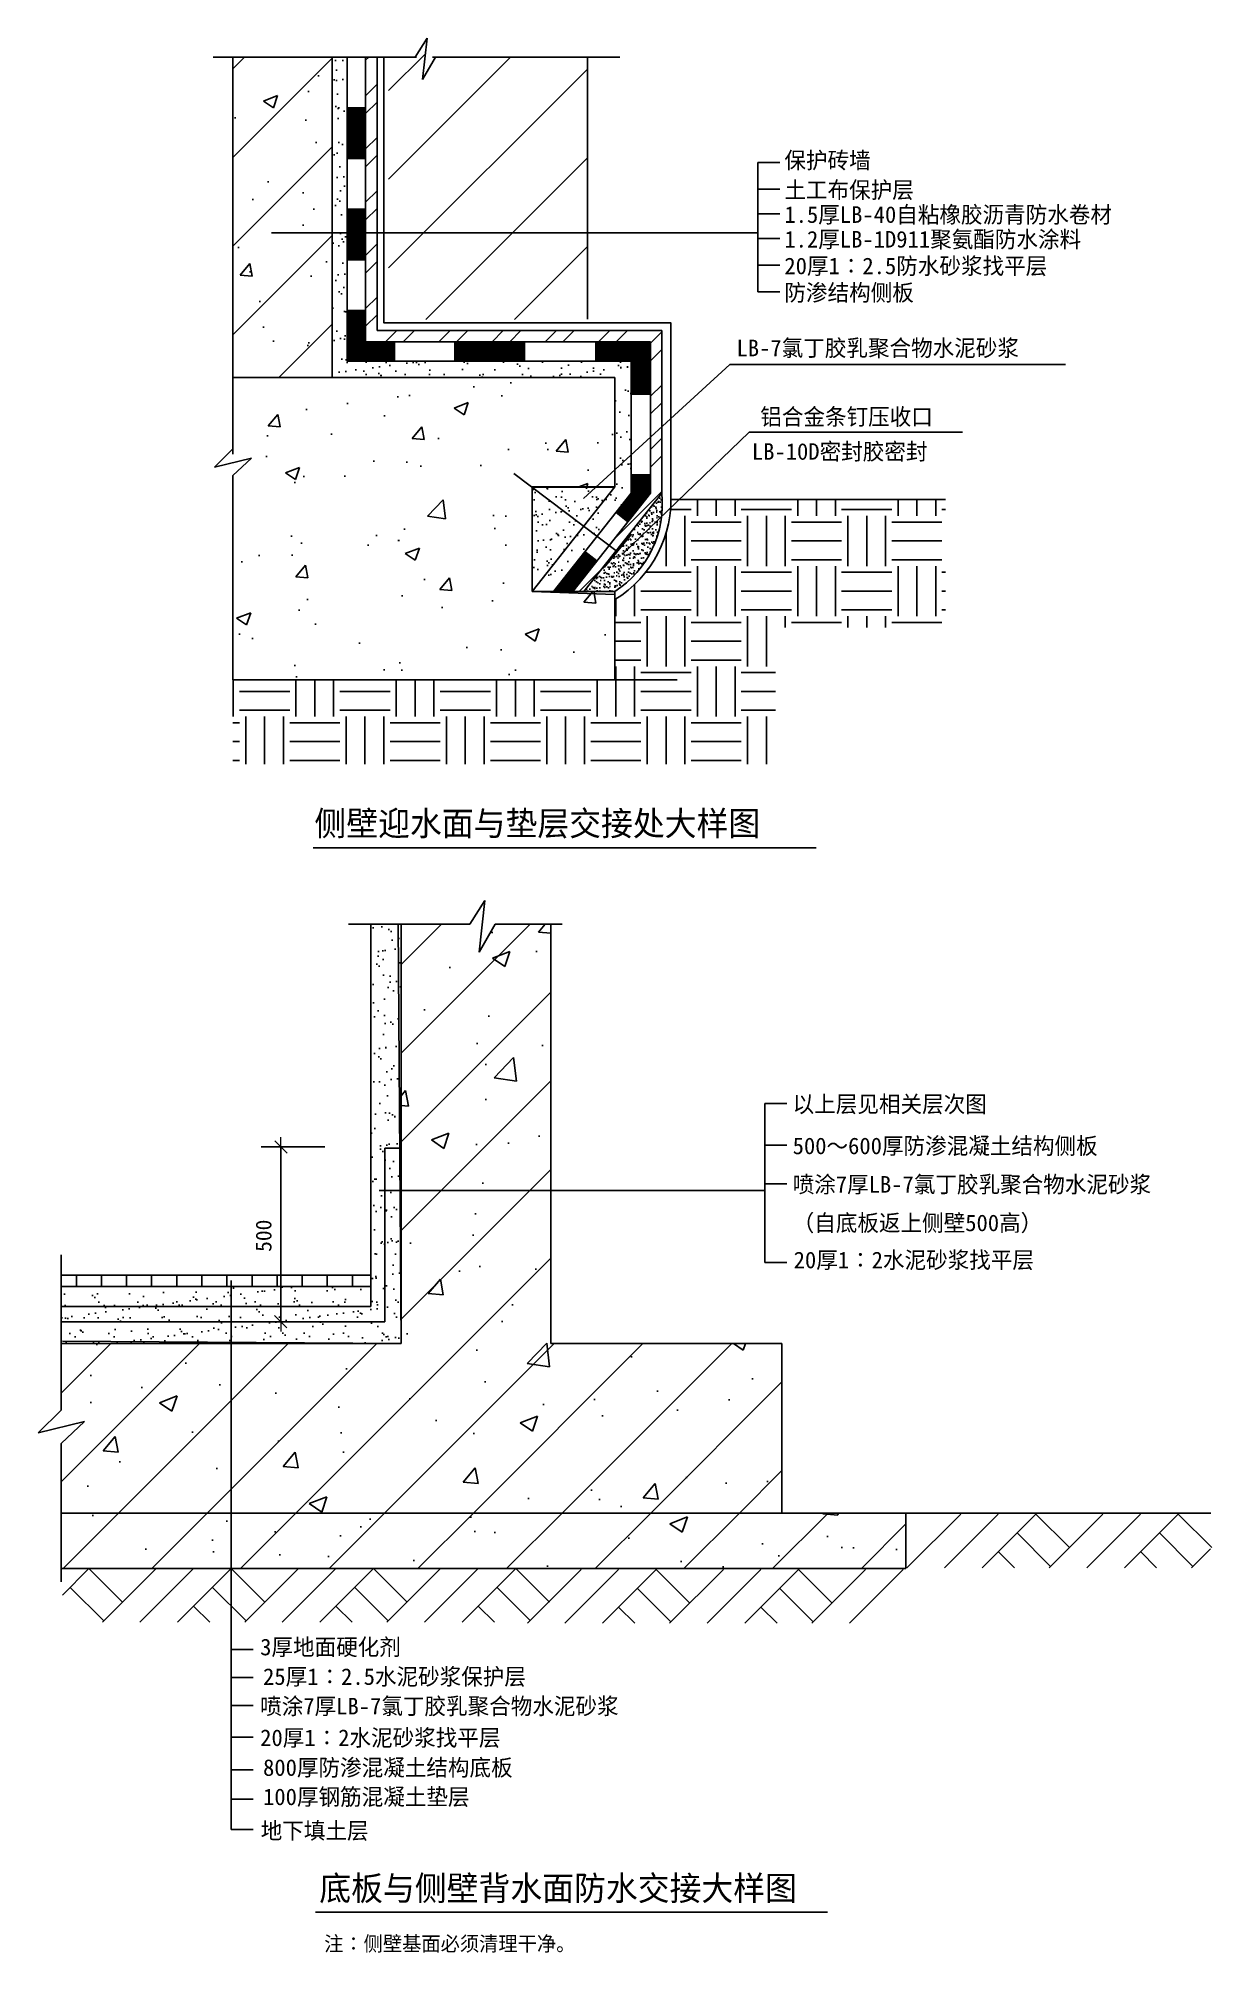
# Model space of a CAD drawing. Header units: metres. Extents: x -2286 to -1098, y 5701 to 7640.
import ezdxf

# ---------------------------------------------------------------- set-up
doc = ezdxf.new("R2010")
doc.units = ezdxf.units.M
for name, color, linetype in [('PUB_HATCH', 7, 'Continuous'), ('填充', 5, 'Continuous'), ('墙体', 7, 'Continuous'), ('材料分层', 1, 'Continuous'), ('标注', 3, 'Continuous')]:
    doc.layers.add(name, color=color, linetype=linetype)

# ---------------------------------------------------------------- blocks, each defined once
blk = doc.blocks.new('_ARCHTICK')
at = {"color": 1, "linetype": 'ByBlock'}
blk.add_lwpolyline([(-0.32, -0.32), (0.31, 0.31)], dxfattribs=at)
at = {"layer": '墙体', "color": 0, "lineweight": 15}
blk.add_line((-0.5, 0), (0.5, 0), dxfattribs=at)

msp = doc.modelspace()

# ---------------------------------------------------------------- hatches: boundary and pattern name
at = {"layer": '填充'}
h = msp.add_hatch(dxfattribs=at)
h.set_pattern_fill('ANSI31', scale=20)
h.paths.add_polyline_path([(-1730.51, 7621), (-1884.28, 7621), (-1897.37, 7598.38), (-1892.85, 7640.22), (-1904.85, 7621), (-1931.76, 7621), (-1931.76, 7445.89), (-1730.51, 7445.89)])
h.paths.add_polyline_path([(-1931.76, 7445.89), (-1931.76, 7355.52), (-1730.51, 7355.52), (-1730.51, 7445.89)])
h = msp.add_hatch(dxfattribs=at)
h.set_pattern_fill('AR-CONC', scale=0.8)
h.paths.add_polyline_path([(-1988.86, 7621), (-2089.41, 7621), (-2089.41, 7296.7), (-1988.86, 7296.7)])
h = msp.add_hatch(dxfattribs=at)
h.set_pattern_fill('ANSI31', scale=20)
h.paths.add_polyline_path([(-1988.86, 7486.4), (-2045.75, 7486.4, -0.96), (-2050.23, 7486.59, -1.04), (-2045.75, 7486.4), (-1988.86, 7486.4), (-1988.86, 7621), (-2089.41, 7621), (-2089.41, 7296.7), (-1988.86, 7296.7)])
h = msp.add_hatch(dxfattribs=at)
h.set_pattern_fill('AR-SAND', scale=0.5)
h.paths.add_polyline_path([(-1973.71, 7445.89), (-1988.86, 7445.89), (-1988.86, 7296.7), (-1702.73, 7296.7), (-1702.73, 7202.85), (-1686.1, 7218.09), (-1686.1, 7313.33), (-1973.71, 7313.33)])
h.paths.add_polyline_path([(-1973.71, 7621), (-1988.86, 7621), (-1988.86, 7445.89), (-1973.71, 7445.89)])
h.paths.add_polyline_path([(-1686.1, 7218.09), (-1702.73, 7202.85), (-1702.73, 7185.78), (-1734.13, 7146.01), (-1720.69, 7135.84), (-1686.1, 7179.64)])
h.paths.add_polyline_path([(-1720.69, 7135.84), (-1734.13, 7146.01), (-1786.33, 7079.9), (-1764.85, 7079.9)])
h = msp.add_hatch(dxfattribs=at)
h.set_pattern_fill('ANSI32', scale=4)
h.paths.add_polyline_path([(-1955.06, 7332.76), (-1666.66, 7332.76), (-1666.66, 7179.64), (-1708.52, 7126.64), (-1701.39, 7121.25), (-1655.29, 7179.64), (-1655.29, 7344.14), (-1943.41, 7344.14), (-1943.41, 7621), (-1955.06, 7621)])
h.paths.add_polyline_path([(-1701.39, 7121.25), (-1708.52, 7126.64), (-1745.42, 7079.9), (-1734.04, 7079.9)])
h = msp.add_hatch(dxfattribs=at)
h.set_pattern_fill('SOLID')
h.paths.add_polyline_path([(-1925.77, 7332.76), (-1955.06, 7332.76), (-1955.06, 7364.61), (-1973.71, 7364.61), (-1973.71, 7313.33), (-1925.77, 7313.33)])
h.paths.add_polyline_path([(-1955.06, 7445.89), (-1973.71, 7445.89), (-1973.71, 7415.89), (-1955.06, 7415.89)])
h.paths.add_polyline_path([(-1955.06, 7467.17), (-1973.71, 7467.17), (-1973.71, 7445.89), (-1955.06, 7445.89)])
h.paths.add_polyline_path([(-1955.06, 7569.73), (-1973.71, 7569.73), (-1973.71, 7518.45), (-1955.06, 7518.45)])
h = msp.add_hatch(dxfattribs=at)
h.set_pattern_fill('SOLID')
h.paths.add_polyline_path([(-1794.15, 7313.33), (-1794.15, 7332.76), (-1864.85, 7332.76), (-1864.85, 7313.33)])
h.paths.add_polyline_path([(-1686.1, 7313.33), (-1686.1, 7279.9), (-1666.66, 7279.9), (-1666.66, 7332.76), (-1721.85, 7332.76), (-1721.85, 7313.33)])
h.paths.add_polyline_path([(-1686.1, 7179.64), (-1701.58, 7160.03), (-1689.61, 7150.58), (-1666.66, 7179.64), (-1666.66, 7197.99), (-1686.1, 7197.99)])
h = msp.add_hatch(dxfattribs=at)
h.set_pattern_fill('AR-CONC', scale=0.8)
h.paths.add_polyline_path([(-2089.41, 7296.7), (-2089.41, 7224.44), (-2107.98, 7205.99), (-2070.62, 7215.04), (-2089.41, 7197.37), (-2089.41, 6990.31), (-1702.73, 6990.31), (-1702.73, 7079.9), (-1786.33, 7079.9), (-1786.33, 7185.76), (-1786.35, 7185.78), (-1702.73, 7185.78), (-1702.73, 7296.7)])
h = msp.add_hatch(dxfattribs=at)
h.set_pattern_fill('AR-SAND', scale=0.15)
h.paths.add_polyline_path([(-1734.04, 7079.9), (-1702.73, 7079.9, 0.28), (-1655.29, 7179.64)])
h = msp.add_hatch(dxfattribs=at)
h.set_pattern_fill('EARTH', scale=8)
h.paths.add_polyline_path([(-1540.03, 7043.46), (-1367.88, 7043.46), (-1367.88, 7172.91), (-1637.81, 7172.91), (-1646.23, 7164.81, -0.24), (-1702.73, 7071.77), (-1702.73, 6990.31), (-2089.41, 6990.31), (-2089.41, 6904.98), (-1540.03, 6904.98)])
h = msp.add_hatch(dxfattribs=at)
h.set_pattern_fill('SOLID')
h.paths.add_polyline_path([(-1721.01, 7110.82), (-1732.98, 7120.27), (-1764.85, 7079.9), (-1745.42, 7079.9)])
h = msp.add_hatch(dxfattribs=at)
h.set_pattern_fill('AR-CONC')
h.paths.add_polyline_path([(-1767.49, 6742.88), (-1823.81, 6742.88), (-1840.17, 6714.59), (-1834.51, 6766.89), (-1849.51, 6742.88), (-1919.05, 6742.88), (-1919.05, 6473.1), (-1767.49, 6473.1)])
h.paths.add_polyline_path([(-1919.05, 6473.1), (-1919.05, 6318.16), (-2091.14, 6318.16), (-2091.14, 6146.43), (-1533.58, 6146.43), (-1533.58, 6318.16), (-1767.49, 6318.16), (-1767.49, 6473.1)])
h.paths.add_polyline_path([(-2091.14, 6318.16), (-2263.23, 6318.16), (-2263.23, 6250.85), (-2286.44, 6227.79), (-2239.74, 6239.1), (-2263.23, 6217.01), (-2263.23, 6146.43), (-2091.14, 6146.43)])
h.paths.add_polyline_path([(-2263.23, 6146.43), (-2263.23, 6090.23), (-2091.14, 6090.23), (-2091.14, 6146.43)])
h.paths.add_polyline_path([(-2091.14, 6146.43), (-2091.14, 6090.23), (-1407.99, 6090.23), (-1407.99, 6146.43)])
h = msp.add_hatch(dxfattribs=at)
h.set_pattern_fill('ANSI31', scale=20)
h.paths.add_polyline_path([(-1767.49, 6742.88), (-1823.81, 6742.88), (-1840.17, 6714.59), (-1834.51, 6766.89), (-1849.51, 6742.88), (-1919.05, 6742.88), (-1919.05, 6511.15), (-1767.49, 6511.15)])
h.paths.add_polyline_path([(-1767.49, 6511.15), (-1919.05, 6511.15), (-1919.05, 6318.16), (-2091.14, 6318.16), (-2091.14, 6146.43), (-1533.58, 6146.43), (-1533.58, 6318.16), (-1767.49, 6318.16)])
h.paths.add_polyline_path([(-2091.14, 6318.16), (-2263.23, 6318.16), (-2263.23, 6250.85), (-2286.44, 6227.79), (-2239.74, 6239.1), (-2263.23, 6217.01), (-2263.23, 6146.43), (-2091.14, 6146.43)])
h = msp.add_hatch(dxfattribs=at)
h.set_pattern_fill('AR-SAND', scale=0.5)
h.paths.add_polyline_path([(-1919.05, 6742.88), (-1949.83, 6742.88), (-1949.83, 6355.64), (-2091.14, 6355.64), (-2091.14, 6349.9, -0.39), (-2089.07, 6347.66, -0.39), (-2091.14, 6345.43), (-2091.14, 6340.16), (-1935.47, 6340.16), (-1935.47, 6473.1), (-1941.45, 6473.1, -1), (-1945.93, 6473.1, -1), (-1941.45, 6473.1), (-1935.47, 6473.1), (-1935.47, 6515.92), (-1919.05, 6515.92)])
h.paths.add_polyline_path([(-2091.14, 6340.16), (-2091.14, 6345.43, -0.44), (-2093.55, 6347.66, -0.44), (-2091.14, 6349.9), (-2091.14, 6355.64), (-2263.23, 6355.64), (-2263.23, 6340.16)])
h = msp.add_hatch(dxfattribs=at)
h.set_pattern_fill('AR-SAND', scale=0.5)
h.paths.add_polyline_path([(-2091.14, 6340.16), (-2091.14, 6332.77, -0.39), (-2089.07, 6330.53, -0.39), (-2091.14, 6328.3), (-2091.14, 6318.16), (-1919.05, 6318.16), (-1919.05, 6473.1), (-1923.3, 6473.1, -1), (-1927.78, 6473.1), (-1935.47, 6473.1), (-1935.47, 6340.16)])
h.paths.add_polyline_path([(-2263.23, 6340.16), (-2263.23, 6318.16), (-2091.14, 6318.16), (-2091.14, 6328.3, -0.44), (-2093.55, 6330.53, -0.44), (-2091.14, 6332.77), (-2091.14, 6340.16)])
h.paths.add_polyline_path([(-1919.05, 6515.92), (-1935.47, 6515.92), (-1935.47, 6473.1), (-1927.78, 6473.1, -1), (-1923.3, 6473.1), (-1919.05, 6473.1)])
h = msp.add_hatch(dxfattribs=at)
h.set_pattern_fill('ZIGZAG', scale=2)
h.paths.add_polyline_path([(-1949.83, 6376.01), (-1949.83, 6387.42), (-2263.23, 6387.42), (-2263.23, 6376.01)])
h = msp.add_hatch(dxfattribs=at)
h.set_pattern_fill('AR-SAND', scale=0.5)
h.paths.add_polyline_path([(-1949.83, 6355.64), (-1949.83, 6376.01), (-2091.14, 6376.01), (-2091.14, 6355.64)])
h.paths.add_polyline_path([(-2091.14, 6355.64), (-2091.14, 6376.01), (-2263.23, 6376.01), (-2263.23, 6355.64)])
h = msp.add_hatch(dxfattribs=at)
h.set_pattern_fill('ANSI31', scale=20)
h.paths.add_polyline_path([(-1407.99, 6146.43), (-2091.14, 6146.43), (-2091.14, 6090.23), (-1407.99, 6090.23)])
h.paths.add_polyline_path([(-2091.14, 6146.43), (-2263.23, 6146.43), (-2263.23, 6090.23), (-2091.14, 6090.23)])
at = {"layer": '墙体'}
h = msp.add_hatch(dxfattribs=at)
h.set_pattern_fill('AR-SAND', scale=0.4)
h.paths.add_polyline_path([(-1733.34, 7147), (-1702.73, 7185.78), (-1785.73, 7185.78)])
h.paths.add_polyline_path([(-1733.34, 7147), (-1785.73, 7185.78), (-1786.33, 7185.78), (-1786.33, 7079.9)])

# ---------------------------------------------------------------- linework, layer by layer
for p, q in [((-1904.85, 7621), (-1892.85, 7640.22)), ((-1892.85, 7640.22), (-1897.37, 7598.38)), ((-1897.37, 7598.38), (-1884.28, 7621)), ((-2089.41, 7224.44), (-2107.98, 7205.99)), ((-2107.98, 7205.99), (-2070.62, 7215.04)), ((-2070.62, 7215.04), (-2089.41, 7197.37)), ((-1849.51, 6742.88), (-1834.51, 6766.89)), ((-1834.51, 6766.89), (-1840.17, 6714.59)), ((-1849.51, 6742.88), (-1972.25, 6742.88)), ((-1919.05, 6742.88), (-1919.05, 6318.16)), ((-1840.17, 6714.59), (-1823.81, 6742.88)), ((-1756.04, 6742.88), (-1823.81, 6742.88)), ((-1767.49, 6318.16), (-1767.49, 6742.88)), ((-2263.23, 6407.95), (-2263.23, 6250.85)), ((-1919.05, 6318.16), (-2263.23, 6318.16)), ((-1533.58, 6318.16), (-1767.49, 6318.16)), ((-1533.58, 6146.43), (-1533.58, 6318.16)), ((-2263.23, 6250.85), (-2286.44, 6227.79)), ((-2286.44, 6227.79), (-2239.74, 6239.1)), ((-2239.74, 6239.1), (-2263.23, 6217.01)), ((-2263.23, 6217.01), (-2263.23, 6076.95)), ((-1407.99, 6146.43), (-2263.23, 6146.43)), ((-1407.99, 6146.43), (-1099.38, 6146.43)), ((-1407.99, 6090.23), (-1407.99, 6146.43)), ((-2263.23, 6090.23), (-1407.99, 6090.23)), ((-2005.88, 5742.24), (-1487.36, 5742.24))]:
    msp.add_line(p, q)
at = {"layer": 'PUB_HATCH'}
for p, q in [((-1407, 6091.11), (-1352.64, 6145.47)), ((-1368.95, 6091.11), (-1314.59, 6145.47)), ((-1330.9, 6091.11), (-1276.54, 6145.47)), ((-1276.54, 6145.47), (-1242.56, 6111.49)), ((-1262.95, 6091.11), (-1208.59, 6145.47)), ((-1224.89, 6091.11), (-1170.53, 6145.47)), ((-1186.84, 6091.11), (-1132.48, 6145.47)), ((-1132.48, 6145.47), (-1098.5, 6111.49)), ((-1295.56, 6126.44), (-1261.59, 6092.47)), ((-1151.51, 6126.44), (-1117.53, 6092.47)), ((-1118.89, 6091.11), (-1099.79, 6110.2)), ((-2262.1, 6063.3), (-2235.16, 6090.24)), ((-2235.16, 6090.24), (-2201.18, 6056.26)), ((-2221.57, 6035.88), (-2167.21, 6090.24)), ((-2183.52, 6035.88), (-2129.16, 6090.24)), ((-2145.46, 6035.88), (-2091.1, 6090.24)), ((-2091.1, 6090.24), (-2057.13, 6056.26)), ((-2077.51, 6035.88), (-2023.15, 6090.24)), ((-2039.46, 6035.88), (-1985.1, 6090.24)), ((-2001.41, 6035.88), (-1947.05, 6090.24)), ((-1947.05, 6090.24), (-1913.07, 6056.26)), ((-1933.45, 6035.88), (-1879.09, 6090.24)), ((-1895.4, 6035.88), (-1841.04, 6090.24)), ((-1857.35, 6035.88), (-1802.99, 6090.24)), ((-1802.99, 6090.24), (-1769.01, 6056.26)), ((-1791.33, 6034.83), (-1736.97, 6089.19)), ((-1753.28, 6034.83), (-1698.91, 6089.19)), ((-1715.22, 6034.83), (-1660.86, 6089.19)), ((-1660.86, 6089.19), (-1626.89, 6055.21)), ((-1647.27, 6034.83), (-1592.91, 6089.19)), ((-1609.22, 6034.83), (-1554.86, 6089.19)), ((-1571.17, 6034.83), (-1516.8, 6089.19)), ((-1516.8, 6089.19), (-1482.83, 6055.21)), ((-1503.21, 6034.83), (-1448.85, 6089.19)), ((-1465.16, 6034.83), (-1410.8, 6089.19)), ((-1314.59, 6107.42), (-1298.28, 6091.11)), ((-1170.53, 6107.42), (-1154.22, 6091.11)), ((-2254.19, 6071.21), (-2220.21, 6037.24)), ((-2110.13, 6071.21), (-2076.15, 6037.24)), ((-1966.07, 6071.21), (-1932.1, 6037.24)), ((-1822.01, 6071.21), (-1788.04, 6037.24)), ((-1679.89, 6070.16), (-1645.91, 6036.19)), ((-1535.83, 6070.16), (-1501.85, 6036.19)), ((-2129.16, 6052.19), (-2112.85, 6035.88)), ((-1985.1, 6052.19), (-1968.79, 6035.88)), ((-1841.04, 6052.19), (-1824.73, 6035.88)), ((-1698.91, 6051.14), (-1682.61, 6034.83)), ((-1554.86, 6051.14), (-1538.55, 6034.83))]:
    msp.add_line(p, q, dxfattribs=at)
at = {"layer": '填充'}
for p, q in [((-1973.71, 7569.73), (-1955.06, 7569.73)), ((-1973.71, 7518.45), (-1955.06, 7518.45)), ((-1973.71, 7467.17), (-1955.06, 7467.17)), ((-1973.71, 7415.89), (-1955.06, 7415.89)), ((-1973.71, 7415.89), (-1955.06, 7415.89)), ((-1973.71, 7364.61), (-1955.06, 7364.61)), ((-1925.77, 7313.33), (-1925.77, 7332.76)), ((-1864.85, 7313.33), (-1864.85, 7332.76)), ((-1794.15, 7313.33), (-1794.15, 7332.76)), ((-1721.85, 7313.33), (-1721.85, 7332.76)), ((-1686.1, 7279.9), (-1666.66, 7279.9)), ((-1686.1, 7197.99), (-1666.66, 7197.99)), ((-1701.58, 7160.03), (-1689.61, 7150.58)), ((-1732.98, 7120.27), (-1721.01, 7110.82)), ((-1919.05, 6318.16), (-1922.13, 6742.79)), ((-1767.49, 6742.79), (-1767.49, 6318.16)), ((-1935.47, 6473.1), (-1935.47, 6515.92)), ((-1919.05, 6515.92), (-1935.47, 6515.92)), ((-2262.01, 6320.58), (-1919.05, 6318.16)), ((-1919.05, 6318.16), (-1919.05, 6318.16)), ((-1767.49, 6318.16), (-1533.58, 6318.16)), ((-1533.58, 6318.16), (-1533.58, 6146.43)), ((-1533.58, 6146.43), (-1407.99, 6146.43))]:
    msp.add_line(p, q, dxfattribs=at)
at = {"layer": '墙体'}
for p, q in [((-1903.65, 7621), (-2109.52, 7621)), ((-2089.41, 7219.02), (-2089.41, 7621)), ((-2089.41, 7621), (-2089.41, 7224.44)), ((-1988.86, 7296.7), (-1988.86, 7621)), ((-1988.86, 7296.7), (-1988.86, 7621)), ((-1697.78, 7621), (-1887.2, 7621)), ((-1730.51, 7355.73), (-1730.51, 7621)), ((-2089.41, 7296.7), (-1702.73, 7296.7)), ((-1702.73, 7296.7), (-1988.86, 7296.7)), ((-1702.73, 7296.7), (-1702.73, 7185.78)), ((-1702.73, 7185.46), (-1702.73, 7296.7)), ((-2089.41, 6990.31), (-2089.41, 7197.37)), ((-2089.41, 7197.37), (-2089.41, 6990.31)), ((-1702.73, 7185.78), (-1786.33, 7185.78)), ((-1786.33, 7185.78), (-1786.33, 7079.9)), ((-1786.33, 7079.9), (-1786.33, 7185.46)), ((-1786.33, 7185.46), (-1702.73, 7185.46)), ((-1645.94, 7172.91), (-1367.88, 7172.91)), ((-1702.73, 7079.9), (-1786.33, 7079.9)), ((-1702.73, 7076.93), (-1786.33, 7079.9)), ((-1702.73, 7079.9), (-1702.73, 6990.31)), ((-1702.73, 6990.31), (-1702.73, 7076.93)), ((-1702.73, 6990.31), (-2089.41, 6990.31)), ((-2089.41, 6990.31), (-1702.73, 6990.31)), ((-2008.26, 6820.16), (-1499.03, 6820.16))]:
    msp.add_line(p, q, dxfattribs=at)
at = {"layer": '材料分层'}
for p, q in [((-1973.71, 7313.33), (-1973.71, 7621)), ((-1955.06, 7332.76), (-1955.06, 7621)), ((-1943.41, 7344.14), (-1943.41, 7621)), ((-1666.66, 7332.76), (-1955.06, 7332.76)), ((-1655.29, 7344.14), (-1943.41, 7344.14)), ((-1666.66, 7179.64), (-1666.66, 7332.76)), ((-1655.29, 7179.64), (-1655.29, 7344.14)), ((-1686.1, 7313.33), (-1973.71, 7313.33)), ((-1686.1, 7179.64), (-1686.1, 7313.33)), ((-1702.73, 7185.78), (-1786.33, 7079.9)), ((-1686.1, 7179.64), (-1764.85, 7079.9)), ((-1666.66, 7179.64), (-1745.42, 7079.9)), ((-1655.29, 7179.64), (-1734.04, 7079.9)), ((-1685.74, 7138.13), (-1713.72, 7104.16)), ((-1702.73, 6990.31), (-1639.51, 6990.31)), ((-1949.83, 6742.88), (-1949.83, 6355.64)), ((-1935.47, 6473.1), (-1935.47, 6340.16)), ((-1949.83, 6387.42), (-2263.23, 6387.42)), ((-1949.83, 6376.01), (-2263.23, 6376.01)), ((-1949.83, 6355.64), (-2263.23, 6355.64)), ((-1935.47, 6340.16), (-2263.23, 6340.16))]:
    msp.add_line(p, q, dxfattribs=at)
msp.add_lwpolyline([(-1702.73, 7071.77, 0.28), (-1646.2, 7181.03), (-1646.2, 7352.17), (-1936.72, 7352.17), (-1936.72, 7621)], format="xyb", dxfattribs=at)
msp.add_lwpolyline([(-1700.32, 7120.44), (-1804.9, 7199.5)], dxfattribs=at)
msp.add_arc((-1759.53, 7168.08), 104.88, 302.79, 6.33, dxfattribs=at)
at = {"layer": '标注'}
for p, q in [((-1557.87, 7514.29), (-1535.58, 7514.29)), ((-1557.87, 7383.26), (-1557.87, 7514.29)), ((-1557.87, 7487.28), (-1535.58, 7487.28)), ((-1557.87, 7462.28), (-1535.58, 7462.28)), ((-1557.87, 7462.28), (-1535.58, 7462.28)), ((-2050.22, 7443.16), (-1557.87, 7443.16)), ((-1557.87, 7437.27), (-1535.58, 7437.27)), ((-1557.87, 7410.27), (-1535.58, 7410.27)), ((-1557.87, 7383.26), (-1535.58, 7383.26)), ((-1734.45, 7173.97), (-1586.18, 7309.85)), ((-1586.18, 7309.85), (-1246.63, 7309.85)), ((-1695.44, 7117.42), (-1566.73, 7241.36)), ((-1566.73, 7241.36), (-1350.68, 7241.36)), ((-1550.98, 6400.38), (-1550.98, 6561.33)), ((-1550.98, 6561.33), (-1528.7, 6561.33)), ((-1996.4, 6517.27), (-2060.94, 6517.27)), ((-2040.94, 6517.27), (-2040.94, 6340.28)), ((-1550.98, 6519.01), (-1528.7, 6519.01)), ((-1550.98, 6480.01), (-1528.7, 6480.01)), ((-1941.45, 6473.1), (-1550.98, 6473.1)), ((-1550.98, 6400.38), (-1528.7, 6400.38)), ((-2091.14, 6381.94), (-2091.14, 5825.95)), ((-1998.57, 6340.28), (-2060.94, 6340.28)), ((-2091.14, 6008.46), (-2068.86, 6008.46)), ((-2091.14, 5979.99), (-2068.86, 5979.99)), ((-2091.14, 5951.52), (-2068.86, 5951.52)), ((-2091.14, 5919.54), (-2068.86, 5919.54)), ((-2091.14, 5886.4), (-2068.86, 5886.4)), ((-2091.14, 5856.76), (-2068.86, 5856.76)), ((-2091.14, 5825.95), (-2068.86, 5825.95))]:
    msp.add_line(p, q, dxfattribs=at)

# ---------------------------------------------------------------- block references
at = {"layer": '标注', "xscale": 20, "yscale": 20, "zscale": 20}
for p, rotation in [((-2040.94, 6517.27), 90), ((-2040.94, 6340.28), 270)]:
    msp.add_blockref('_ARCHTICK', p, dxfattribs=dict(at, rotation=rotation))

# ---------------------------------------------------------------- texts
at = {"layer": '墙体'}
for s, p in [('侧壁迎水面与垫层交接处大样图', (-2006.89, 6832.62)), ('底板与侧壁背水面防水交接大样图', (-2001.99, 5754.12))]:
    msp.add_text(s, height=24.8, dxfattribs=at).set_placement(p)
msp.add_text('500', height=16, rotation=90, dxfattribs=at).set_placement((-2050.39, 6411.02))
at = {"layer": '标注'}
for s, height, p in [('保护砖墙', 16.8, (-1531.11, 7508.25)), ('土工布保护层', 16.8, (-1531.11, 7478.27)), ('1.5厚LB-40自粘橡胶沥青防水卷材', 16.8, (-1531.11, 7453.27)), ('1.2厚LB-1D911聚氨酯防水涂料', 16.8, (-1531.11, 7428.26)), ('20厚1∶2.5防水砂浆找平层', 16.8, (-1531.11, 7401.26)), ('防渗结构侧板', 16.8, (-1531.11, 7374.25)), ('LB-7氯丁胶乳聚合物水泥砂浆', 16.8, (-1579.58, 7318.13)), ('铝合金条钉压收口', 16.8, (-1555.51, 7248.51)), ('LB-10D密封胶密封', 16.8, (-1564.03, 7213.31)), ('以上层见相关层次图', 16.8, (-1522.74, 6552.32)), ('500～600厚防渗混凝土结构侧板', 16.8, (-1522.74, 6510)), ('喷涂7厚LB-7氯丁胶乳聚合物水泥砂浆', 16.8, (-1522.74, 6471)), ('（自底板返上侧壁500高）', 16.8, (-1522.74, 6432)), ('20厚1∶2水泥砂浆找平层', 16.8, (-1521.72, 6394.43)), ('3厚地面硬化剂', 16.8, (-2061.84, 6002.39)), ('25厚1∶2.5水泥砂浆保护层', 16.8, (-2058.9, 5972.45)), ('喷涂7厚LB-7氯丁胶乳聚合物水泥砂浆', 16.8, (-2061.84, 5942.51)), ('20厚1∶2水泥砂浆找平层', 16.8, (-2061.84, 5910.53)), ('800厚防渗混凝土结构底板', 16.8, (-2058.9, 5880.32)), ('100厚钢筋混凝土垫层', 16.8, (-2058.9, 5850.68)), ('地下填土层', 16.8, (-2061.28, 5816.4)), ('注∶侧壁基面必须清理干净。', 15, (-1997.03, 5702.86))]:
    msp.add_text(s, height=height, dxfattribs=at).set_placement(p)

doc.saveas('drawing.dxf')
